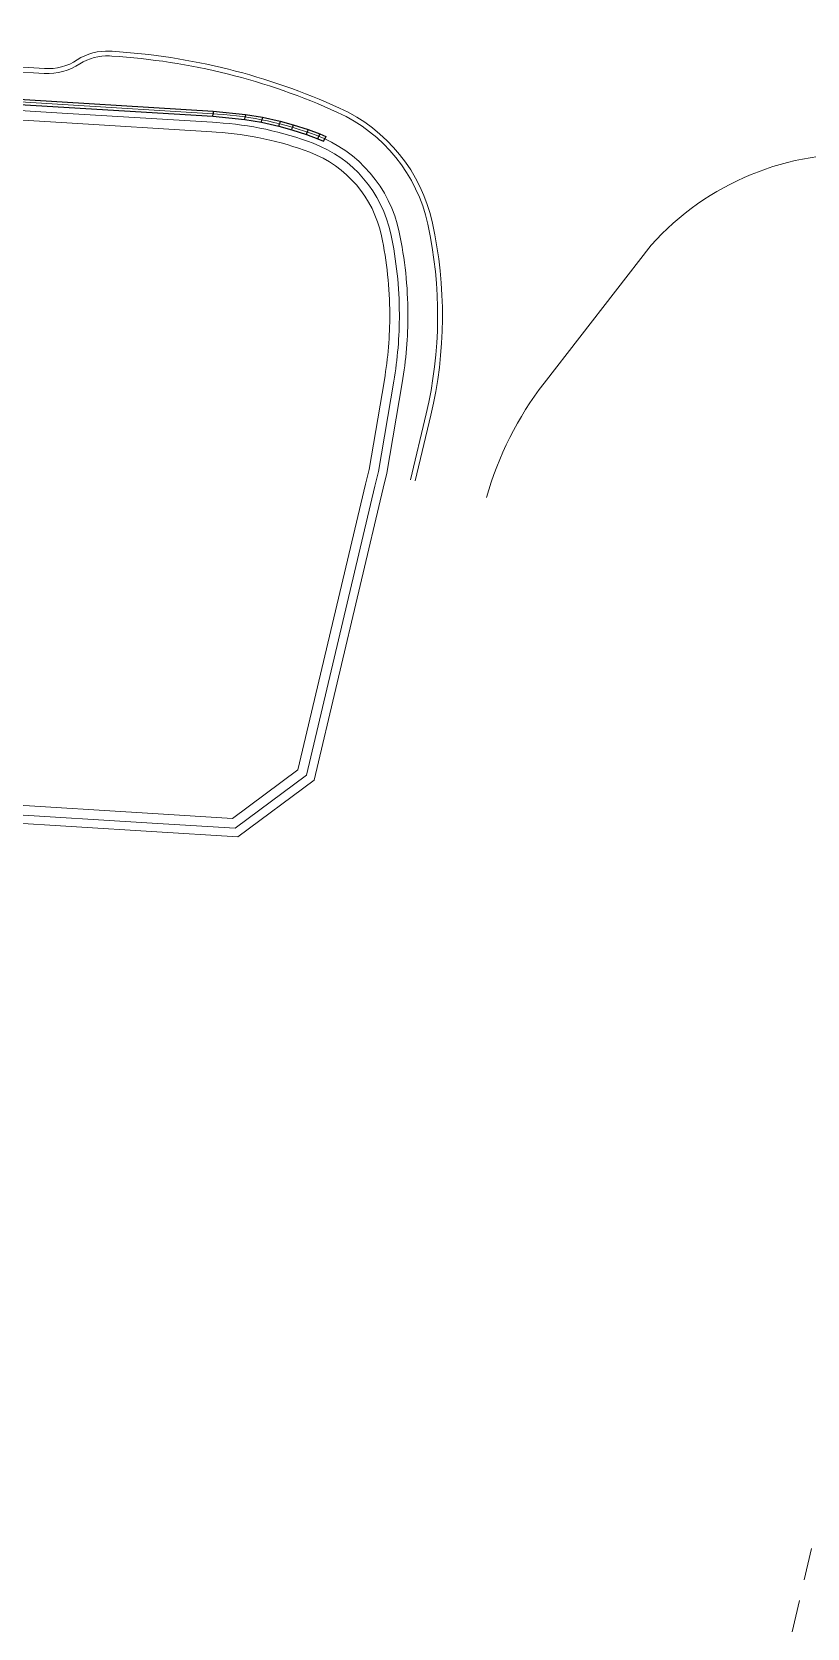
# Model space of a CAD drawing. Header units: metres. Extents: x 294745 to 296284, y 6233060 to 6235519.
# Drawn here: x 295455.6 to 295528.2, y 6233917.1 to 6234066.5 of the extents above; entities that cross this region are included whole.
import ezdxf

# ---------------------------------------------------------------- set-up
doc = ezdxf.new("R2010")
doc.units = ezdxf.units.M
doc.linetypes.add('Dash', pattern=[5, 3, -2])
doc.linetypes.add('DASHED', pattern=[19.05, 12.7, -6.35])
doc.layers.add('. Const Lines _SP', color=251, linetype='Continuous', lineweight=0, plot=False)
doc.layers.add('. Const Trench (GIS)', color=7, linetype='Continuous', lineweight=0, true_color=0x990099, plot=False, transparency=0.3)
doc.layers.add('Cadastre Easements_SP_EXT', color=66, linetype='DASHED', lineweight=15)
doc.layers.add('Duct_SP_EXT', color=30, linetype='Continuous')
doc.layers.add('Kerb_SP_Existing', color=254, linetype='Continuous', lineweight=13, transparency=0.5)

msp = doc.modelspace()

# ---------------------------------------------------------------- linework, layer by layer
at = {"layer": '. Const Lines _SP', "linetype": 'Continuous', "lineweight": 0, "flags": 128}
msp.add_lwpolyline([(295445.4024, 6234058.8126), (295458.3777, 6234058.0115), (295472.4509, 6234057.1427), (295472.8562, 6234057.1177, -0.07517895), (295481.6267, 6234055.2325, -0.25552033), (295488.329, 6234047.4136, -0.05140506), (295489.1059, 6234040.084, -0.04285762), (295488.5974, 6234033.9551), (295487.1617, 6234025.5389), (295486.843, 6234024.1933), (295480.5097, 6233997.4598), (295474.3666, 6233992.9026), (295466.9104, 6233993.3629), (295452.8372, 6233994.2317)], format="xyb", dxfattribs=at)
at = {"layer": '. Const Trench (GIS)', "linetype": 'Continuous', "lineweight": 0, "flags": 128}
for points in [[(295445.4579, 6234059.7109), (295458.4332, 6234058.9098), (295472.5064, 6234058.041), (295472.9117, 6234058.016, -0.07517895), (295481.9452, 6234056.0742, -0.25552033), (295489.2095, 6234047.5998, -0.05140506), (295490.0059, 6234040.0866, -0.04285762), (295489.4846, 6234033.8042), (295488.0441, 6234025.3593), (295487.7187, 6234023.9858), (295481.3098, 6233996.9327), (295474.639, 6233991.9841), (295466.8549, 6233992.4646), (295452.7817, 6233993.3334)], [(295445.5072, 6234060.5093), (295458.4825, 6234059.7083), (295472.5557, 6234058.8395), (295472.961, 6234058.8145, -0.07517895), (295482.2284, 6234056.8224, -0.25552033), (295489.9922, 6234047.7652, -0.05140506), (295490.8059, 6234040.0889, -0.04285762), (295490.2733, 6234033.6701), (295488.8284, 6234025.1997), (295488.4972, 6234023.8014), (295482.0209, 6233996.4642), (295474.8812, 6233991.1676), (295466.8056, 6233991.6661), (295452.7324, 6233992.535)], [(295498.1775, 6234022.9247, -0.09783321), (295503.5588, 6234033.6372), (295513.579, 6234046.5331, -0.22943889), (295534.2815, 6234055.0288), (295535.9594, 6234054.9252, 0.00898613), (295553.175, 6234054.1869, 0.0205513), (295590.8269, 6234054.8285, -0.36018958), (295602.2889, 6234046.4131), (295602.4531, 6234045.7592)]]:
    msp.add_lwpolyline(points, format="xyb", dxfattribs=at)
at = {"layer": 'Cadastre Easements_SP_EXT', "linetype": 'Dash'}
msp.add_lwpolyline([(295592.4999, 6233922.1378), (295675.396, 6234282.294), (295702.2127, 6234396.692), (295714.5001, 6234452.6222), (295650.1212, 6234445.4262), (295611.0883, 6234280.5957), (295530.8938, 6233934.3178), (295530.8905, 6233934.3087), (295427.1085, 6233491.877), (295444.3645, 6233489.2485), (295477.6807, 6233443.4225), (295592.4999, 6233922.1378)], close=True, dxfattribs=at)
at = {"layer": 'Duct_SP_EXT'}
for p, q in [((295376.2337, 6234064.5453), (295472.5366, 6234058.6002)), ((295376.2633, 6234065.0244), (295472.5748, 6234059.0788)), ((295472.5366, 6234058.6002), (295472.5557, 6234058.8395)), ((295472.5366, 6234058.6002), (295475.5413, 6234058.3062)), ((295472.5748, 6234059.0788), (295472.5557, 6234058.8395)), ((295472.5748, 6234059.0788), (295475.6053, 6234058.7822)), ((295475.5413, 6234058.3062), (295475.5733, 6234058.5442)), ((295475.5413, 6234058.3062), (295477.0901, 6234058.041)), ((295475.6053, 6234058.7822), (295475.5733, 6234058.5442)), ((295475.6053, 6234058.7822), (295477.1833, 6234058.5121)), ((295477.0901, 6234058.041), (295477.1367, 6234058.2766)), ((295477.0901, 6234058.041), (295478.7126, 6234057.6766)), ((295477.1833, 6234058.5121), (295477.1367, 6234058.2766)), ((295477.1833, 6234058.5121), (295478.8286, 6234058.1424)), ((295478.8286, 6234058.1424), (295478.7706, 6234057.9095)), ((295478.8286, 6234058.1424), (295480.0624, 6234057.8044)), ((295478.7126, 6234057.6766), (295478.7706, 6234057.9095)), ((295478.7126, 6234057.6766), (295479.9256, 6234057.3442)), ((295479.9256, 6234057.3442), (295479.994, 6234057.5743)), ((295479.9256, 6234057.3442), (295481.3025, 6234056.9026)), ((295480.0624, 6234057.8044), (295479.994, 6234057.5743)), ((295480.0624, 6234057.8044), (295481.4588, 6234057.3565)), ((295481.3025, 6234056.9026), (295481.3806, 6234057.1296)), ((295481.3025, 6234056.9026), (295482.3728, 6234056.5083)), ((295481.4588, 6234057.3565), (295481.3806, 6234057.1296)), ((295481.4588, 6234057.3565), (295482.5553, 6234056.9526)), ((295482.3728, 6234056.5083), (295482.4641, 6234056.7305)), ((295482.3728, 6234056.5083), (295482.9126, 6234056.2631)), ((295482.5553, 6234056.9526), (295482.4641, 6234056.7305)), ((295482.5553, 6234056.9526), (295483.1112, 6234056.7001)), ((295483.1112, 6234056.7001), (295483.0119, 6234056.4816)), ((295482.9126, 6234056.2631), (295483.0119, 6234056.4816))]:
    msp.add_line(p, q, dxfattribs=at)
at = {"layer": 'Kerb_SP_Existing', "flags": 128}
msp.add_lwpolyline([(295491.494, 6234024.4885), (295492.9516, 6234030.6407, 0.11249662), (295493.106, 6234048.6145, 0.23640336), (295484.4085, 6234059.3756, 0.09153178), (295463.1112, 6234064.6825), (295462.8949, 6234064.6959, 0.16227766), (295459.839, 6234063.8827, -0.16227766), (295456.7831, 6234063.0694), (295383.9109, 6234067.5682), (295383.8954, 6234067.5692, -0.16148235), (295380.9782, 6234068.7512), (295380.5423, 6234069.0828, 0.1342739), (295378.0455, 6234069.9342), (295371.588, 6234070.3328, 0.13579265), (295350.4808, 6234065.872), (295350.2395, 6234065.7442, 0.16094221), (295343.5902, 6234058.6886), (295343.5318, 6234058.5632, 0.09070869), (295338.0779, 6234037.5036)], format="xyb", dxfattribs=at)
at = {"layer": 'Kerb_SP_Existing'}
msp.add_lwpolyline([(295491.0567, 6234024.5946), (295492.5137, 6234030.7444, 0.11249662), (295492.6664, 6234048.5183, 0.23640336), (295484.2222, 6234058.9659, 0.09153178), (295463.0835, 6234064.2334), (295462.8672, 6234064.2467, 0.16227766), (295460.0863, 6234063.5067, -0.16227766), (295456.7553, 6234062.6203), (295390.1098, 6234066.7347)], format="xyb", dxfattribs=at)

doc.saveas('drawing.dxf')
